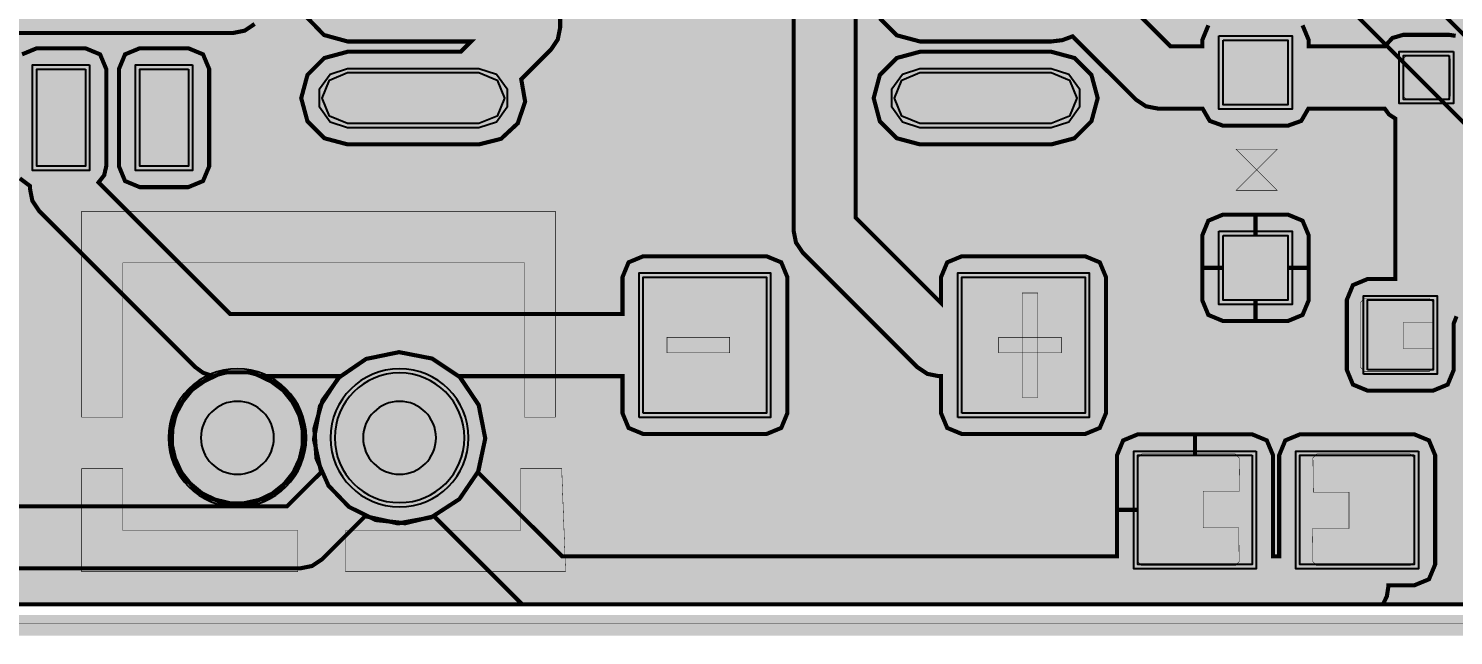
# Model space of a CAD drawing. Header units: millimetres. Extents: x 5.6 to 57, y 79.1 to 103.4.
# Drawn here: x 19.28 to 36.86, y 80.87 to 88.36 of the extents above; entities that cross this region are included whole.
import ezdxf

# ---------------------------------------------------------------- set-up
doc = ezdxf.new("R2010")
doc.units = ezdxf.units.MM
doc.header["$MEASUREMENT"] = 0
for name, color, linetype, true_color in [('Board-Outline-Layer', 7, 'Continuous', 0xff00ff), ('Bottom-Layer', 7, 'Continuous', 0x0000ff), ('Bottom-Paste-Mask-Layer', 7, 'Continuous', 0x800000), ('Bottom-Solder-Mask-Layer', 7, 'Continuous', 0xaa00ff), ('Document-Layer', 7, 'Continuous', 0x6464ff), ('Hole-Layer', 7, 'Continuous', 0x222222), ('Multi-Layer', 7, 'Continuous', 0xc0c0c0), ('Top-Layer', 7, 'Continuous', 0xff0000), ('Top-Paste-Mask-Layer', 7, 'Continuous', 0x808080), ('Top-Silkscreen-Layer', 7, 'Continuous', 0xffcc00), ('Top-Solder-Mask-Layer', 7, 'Continuous', 0x800080)]:
    doc.layers.add(name, color=color, linetype=linetype, true_color=true_color)

msp = doc.modelspace()

# ---------------------------------------------------------------- hatches: boundary and pattern name
at = {"layer": 'Bottom-Layer'}
for points in [[(8.975, 94.039), (9.209, 94.421), (9.254, 94.866), (9.102, 95.287), (8.782, 95.6), (8.358, 95.743), (45.617, 95.743), (45.205, 95.607), (44.889, 95.311), (44.727, 94.908), (44.75, 94.475), (44.952, 94.092), (45.297, 93.829), (45.72, 93.736), (46.143, 93.829), (46.488, 94.092), (46.691, 94.475), (46.713, 94.908), (46.551, 95.311), (46.235, 95.607), (45.823, 95.743), (46.743, 95.743), (46.743, 81.257), (7.257, 81.257), (7.257, 82.169), (7.401, 81.764), (7.701, 81.456), (8.103, 81.301), (8.532, 81.328), (8.911, 81.532), (9.17, 81.876), (9.262, 82.296), (9.17, 82.716), (8.911, 83.06), (8.532, 83.264), (8.103, 83.291), (7.701, 83.137), (7.401, 82.829), (7.257, 82.423), (7.257, 94.615), (7.41, 94.195), (7.731, 93.883), (8.155, 93.741), (8.599, 93.796)], [(37.146, 87.04), (37.233, 86.721), (37.484, 86.506), (37.812, 86.469), (38.104, 86.624), (38.259, 86.916), (38.222, 87.244), (38.007, 87.495), (37.688, 87.582), (31.644, 93.627), (31.644, 94.412), (31.808, 94.699), (31.782, 95.028), (31.576, 95.286), (31.26, 95.384), (30.944, 95.286), (30.738, 95.028), (30.712, 94.699), (30.877, 94.412), (30.877, 93.468), (30.906, 93.321), (30.989, 93.197)], [(15.16, 83.554), (15.202, 83.913), (15.073, 84.251), (14.802, 84.49), (14.451, 84.577), (14.251, 84.577), (13.923, 84.502), (13.66, 84.292), (13.514, 83.989), (13.514, 83.652), (13.66, 83.348), (13.923, 83.139), (14.251, 83.064), (14.451, 83.064), (14.505, 83.066), (14.558, 83.071), (15.816, 81.813), (15.94, 81.73), (16.087, 81.701), (22.632, 81.701), (22.779, 81.73), (22.904, 81.813), (23.435, 82.345), (23.841, 82.256), (24.25, 82.33), (24.598, 82.556), (24.832, 82.899), (24.917, 83.306), (24.837, 83.714), (24.607, 84.059), (24.261, 84.29), (23.854, 84.369), (23.447, 84.285), (23.104, 84.05), (22.878, 83.702), (22.804, 83.293), (22.893, 82.887), (22.474, 82.468), (16.246, 82.468)], [(22.688, 83.312), (22.606, 83.671), (22.376, 83.959), (22.044, 84.119), (21.676, 84.119), (21.344, 83.959), (21.114, 83.671), (21.032, 83.312), (21.114, 82.953), (21.344, 82.665), (21.676, 82.505), (22.044, 82.505), (22.376, 82.665), (22.606, 82.953)], [(21.06, 83.312, 1), (22.66, 83.312, 1)], [(23.06, 83.312, 1), (24.66, 83.312, 1)]]:
    msp.add_hatch(color=256, dxfattribs=at).paths.add_polyline_path(points)
at = {"layer": 'Bottom-Paste-Mask-Layer'}
for points in [[(21.06, 83.312, 1), (22.66, 83.312, 1)], [(23.06, 83.312, 1), (24.66, 83.312, 1)]]:
    msp.add_hatch(color=256, dxfattribs=at).paths.add_polyline_path(points)
at = {"layer": 'Bottom-Solder-Mask-Layer'}
for points in [[(21.009, 83.312, 1), (22.711, 83.312, 1)], [(23.009, 83.312, 1), (24.711, 83.312, 1)]]:
    msp.add_hatch(color=256, dxfattribs=at).paths.add_polyline_path(points)
at = {"layer": 'Document-Layer'}
for points in [[(34.686, 86.873), (34.178, 86.873), (34.432, 86.619)], [(34.686, 86.873), (34.178, 86.873), (34.432, 86.619)], [(34.178, 86.365), (34.686, 86.365), (34.432, 86.619)], [(34.178, 86.365), (34.686, 86.365), (34.432, 86.619)], [(25.781, 83.566), (25.4, 83.566), (25.4, 85.471), (20.447, 85.471), (20.447, 83.566), (19.939, 83.566), (19.939, 86.106), (25.781, 86.106)], [(25.781, 83.566), (25.4, 83.566), (25.4, 85.471), (20.447, 85.471), (20.447, 83.566), (19.939, 83.566), (19.939, 86.106), (25.781, 86.106)], [(31.733, 83.811), (31.733, 85.099), (31.54, 85.099), (31.54, 83.811)], [(31.733, 83.811), (31.733, 85.099), (31.54, 85.099), (31.54, 83.811)], [(27.159, 84.359), (27.159, 84.552), (27.932, 84.552), (27.932, 84.359)], [(27.159, 84.359), (27.159, 84.552), (27.932, 84.552), (27.932, 84.359)], [(32.023, 84.359), (32.023, 84.552), (31.25, 84.552), (31.25, 84.359)], [(32.023, 84.359), (32.023, 84.552), (31.25, 84.552), (31.25, 84.359)], [(22.606, 82.169), (22.606, 81.661), (19.939, 81.661), (19.939, 82.931), (20.447, 82.931), (20.447, 82.169)], [(22.606, 82.169), (22.606, 81.661), (19.939, 81.661), (19.939, 82.931), (20.447, 82.931), (20.447, 82.169)], [(25.86, 82.931), (25.352, 82.931), (25.352, 82.169), (23.193, 82.169), (23.193, 81.661), (25.908, 81.661)], [(25.86, 82.931), (25.352, 82.931), (25.352, 82.169), (23.193, 82.169), (23.193, 81.661), (25.908, 81.661)]]:
    msp.add_hatch(color=256, dxfattribs=at).paths.add_polyline_path(points)
at = {"layer": 'Hole-Layer'}
for points in [[(21.41, 83.312, 1), (22.31, 83.312, 1)], [(23.41, 83.312, 1), (24.31, 83.312, 1)]]:
    msp.add_hatch(color=256, dxfattribs=at).paths.add_polyline_path(points)
at = {"layer": 'Multi-Layer'}
for points in [[(21.06, 83.312, 1), (22.66, 83.312, 1)], [(21.06, 83.312, 1), (22.66, 83.312, 1)], [(21.06, 83.312, 1), (22.66, 83.312, 1)], [(23.06, 83.312, 1), (24.66, 83.312, 1)], [(23.06, 83.312, 1), (24.66, 83.312, 1)], [(23.06, 83.312, 1), (24.66, 83.312, 1)]]:
    msp.add_hatch(color=256, dxfattribs=at).paths.add_polyline_path(points)
at = {"layer": 'Top-Layer'}
for points in [[(8.975, 94.039), (9.209, 94.421), (9.254, 94.866), (9.102, 95.287), (8.782, 95.6), (8.358, 95.743), (15.168, 95.743), (13.394, 93.97), (13.311, 93.846), (13.282, 93.699), (13.282, 91.86), (13.311, 91.713), (13.394, 91.589), (13.621, 91.362), (13.746, 91.279), (13.892, 91.25), (13.944, 91.25), (14.038, 91.148), (14.172, 91.111), (15.209, 91.111), (15.391, 91.186), (15.466, 91.367), (15.466, 91.899), (15.391, 92.081), (15.209, 92.156), (14.172, 92.156), (14.108, 92.148), (14.049, 92.125), (14.049, 93.042), (14.108, 93.019), (14.172, 93.011), (15.209, 93.011), (15.391, 93.086), (15.466, 93.267), (15.466, 93.799), (15.391, 93.981), (15.209, 94.056), (14.565, 94.056), (15.106, 94.597), (15.271, 94.326), (15.557, 94.188), (15.873, 94.227), (15.966, 94.102), (16.115, 94.054), (16.922, 94.054), (17.103, 94.129), (17.178, 94.31), (17.178, 94.396), (17.259, 94.368), (17.343, 94.359), (17.366, 94.359), (17.366, 94.31), (17.441, 94.129), (17.622, 94.054), (18.429, 94.054), (18.61, 94.129), (18.685, 94.31), (18.685, 95.174), (18.61, 95.356), (18.429, 95.431), (17.726, 95.431), (17.696, 95.574), (17.614, 95.696), (17.567, 95.743), (25.587, 95.743), (25.187, 95.343), (25.103, 95.219), (25.074, 95.072), (25.074, 92.641), (23.376, 94.339), (23.252, 94.422), (23.105, 94.452), (22.841, 94.452), (22.828, 94.47), (22.814, 94.488), (22.862, 94.567), (22.879, 94.658), (22.879, 95.158), (22.803, 95.34), (22.622, 95.415), (22.082, 95.415), (21.956, 95.382), (21.863, 95.292), (21.803, 95.292), (21.656, 95.262), (21.531, 95.179), (21.447, 95.054), (21.418, 94.907), (21.418, 93.877), (21.341, 93.92), (21.255, 93.935), (20.655, 93.935), (20.474, 93.86), (20.399, 93.678), (20.399, 92.491), (20.242, 92.491), (20.242, 93.678), (20.166, 93.86), (19.985, 93.935), (19.385, 93.935), (19.204, 93.86), (19.128, 93.678), (19.128, 92.478), (19.176, 92.33), (19.302, 92.236), (19.302, 92.199), (19.331, 92.053), (19.414, 91.928), (19.506, 91.836), (19.63, 91.753), (19.777, 91.724), (22.821, 91.724), (22.66, 91.432), (22.689, 91.099), (22.899, 90.839), (23.219, 90.742), (24.839, 90.742), (24.959, 90.754), (25.074, 90.792), (25.074, 90.564), (24.959, 90.602), (24.839, 90.615), (23.219, 90.615), (22.943, 90.544), (22.736, 90.349), (22.648, 90.078), (21.643, 89.073), (20.957, 89.073), (20.957, 91.37), (20.881, 91.552), (20.7, 91.627), (17.923, 91.627), (18.056, 91.928), (17.997, 92.251), (18.054, 92.229), (18.115, 92.222), (18.715, 92.222), (18.896, 92.297), (18.972, 92.478), (18.972, 93.678), (18.896, 93.86), (18.715, 93.935), (18.115, 93.935), (17.934, 93.86), (17.858, 93.678), (17.858, 92.478), (17.86, 92.448), (17.866, 92.417), (17.788, 92.474), (17.702, 92.516), (17.702, 93.678), (17.626, 93.86), (17.445, 93.935), (16.845, 93.935), (16.664, 93.86), (16.588, 93.678), (16.588, 92.478), (16.636, 92.33), (16.762, 92.236), (16.762, 92.199), (16.812, 92.009), (16.95, 91.869), (17.038, 91.672), (17.193, 91.522), (17.156, 91.45), (17.143, 91.37), (17.143, 89.457), (16.902, 89.577), (16.632, 89.571), (16.397, 89.44), (16.249, 89.214), (16.224, 88.946), (16.327, 88.696), (16.534, 88.524), (16.798, 88.468), (16.848, 88.418), (16.972, 88.335), (17.119, 88.306), (21.802, 88.306), (21.949, 88.335), (22.073, 88.418), (22.739, 89.084), (22.648, 88.795), (22.717, 88.5), (22.927, 88.282), (23.219, 88.202), (24.742, 88.202), (24.615, 88.075), (23.219, 88.075), (22.933, 87.998), (22.724, 87.789), (22.647, 87.503), (22.724, 87.217), (22.933, 87.008), (23.219, 86.932), (24.839, 86.932), (25.112, 87.001), (25.318, 87.192), (25.409, 87.459), (25.361, 87.736), (25.729, 88.104), (25.812, 88.228), (25.841, 88.375), (25.841, 91.487), (28.72, 88.607), (28.72, 85.868), (28.75, 85.721), (28.833, 85.597), (30.246, 84.184), (30.37, 84.101), (30.517, 84.072), (30.539, 84.072), (30.539, 83.615), (30.615, 83.434), (30.796, 83.359), (32.316, 83.359), (32.497, 83.434), (32.573, 83.615), (32.573, 85.295), (32.497, 85.477), (32.316, 85.552), (30.796, 85.552), (30.615, 85.477), (30.539, 85.295), (30.539, 84.975), (29.487, 86.027), (29.487, 88.766), (29.458, 88.913), (29.375, 89.037), (28.248, 90.165), (28.346, 90.221), (28.43, 90.295), (29.766, 90.295), (29.708, 90.014), (29.794, 89.741), (30.002, 89.543), (30.279, 89.472), (31.899, 89.472), (32.131, 89.521), (32.323, 89.66), (32.353, 89.66), (33.003, 89.01), (33.127, 88.927), (33.274, 88.898), (33.765, 88.898), (33.854, 88.748), (34.017, 88.69), (34.817, 88.69), (34.998, 88.765), (35.074, 88.946), (35.074, 88.963), (35.99, 88.963), (36.078, 88.813), (36.241, 88.755), (36.807, 88.755), (36.886, 88.767), (36.957, 88.803), (37.028, 88.767), (37.107, 88.755), (37.673, 88.755), (37.805, 88.791), (37.899, 88.891), (37.932, 88.887), (37.964, 88.886), (38.121, 88.886), (38.121, 88.271), (38.127, 88.205), (38.144, 88.141), (37.903, 88.141), (37.808, 88.245), (37.673, 88.284), (37.107, 88.284), (37.028, 88.271), (36.957, 88.235), (36.886, 88.271), (36.807, 88.284), (36.241, 88.284), (36.106, 88.245), (36.011, 88.141), (35.074, 88.141), (35.074, 88.219), (34.998, 88.401), (34.817, 88.476), (34.017, 88.476), (33.836, 88.401), (33.761, 88.219), (33.761, 88.141), (33.371, 88.141), (32.721, 88.79), (32.72, 88.792), (32.719, 88.793), (32.467, 89.044), (32.412, 89.09), (32.35, 89.124), (32.15, 89.287), (31.899, 89.345), (30.279, 89.345), (29.993, 89.268), (29.784, 89.059), (29.708, 88.773), (29.784, 88.487), (29.993, 88.278), (30.279, 88.202), (31.899, 88.202), (32.034, 88.218), (32.161, 88.265), (32.179, 88.248), (32.18, 88.247), (32.181, 88.245), (32.941, 87.486), (33.065, 87.403), (33.212, 87.374), (33.765, 87.374), (33.853, 87.222), (34.017, 87.163), (34.817, 87.163), (34.982, 87.222), (35.07, 87.374), (36.011, 87.374), (36.065, 87.301), (36.141, 87.251), (36.141, 85.271), (35.8, 85.271), (35.619, 85.196), (35.544, 85.014), (35.544, 84.15), (35.619, 83.969), (35.8, 83.894), (36.607, 83.894), (36.788, 83.969), (36.863, 84.15), (36.863, 84.724), (36.897, 84.811), (36.908, 84.903), (36.908, 87.251), (36.933, 87.264), (36.957, 87.279), (37.028, 87.243), (37.107, 87.231), (37.186, 87.231), (37.153, 86.929), (37.282, 86.654), (37.534, 86.487), (37.837, 86.475), (38.102, 86.622), (38.252, 86.886), (38.529, 86.886), (38.529, 86.619), (38.534, 86.568), (38.55, 86.519), (38.546, 86.511), (38.543, 86.503), (38.507, 86.503), (38.36, 86.473), (38.236, 86.39), (37.439, 85.594), (37.356, 85.469), (37.327, 85.323), (37.327, 85.271), (37.307, 85.271), (37.126, 85.196), (37.051, 85.014), (37.051, 84.15), (37.126, 83.969), (37.307, 83.894), (38.114, 83.894), (38.295, 83.969), (38.37, 84.15), (38.37, 85.014), (38.32, 85.166), (38.19, 85.259), (38.529, 85.599), (38.53, 85.319), (38.53, 85.019), (38.605, 84.838), (38.786, 84.763), (39.538, 84.763), (39.283, 84.544), (39.177, 84.226), (39.25, 83.899), (39.481, 83.656), (39.804, 83.566), (40.604, 83.566), (40.754, 83.584), (40.896, 83.638), (40.298, 83.04), (40.274, 83.014), (40.252, 82.985), (39.483, 82.985), (39.302, 82.91), (39.227, 82.728), (39.227, 81.864), (39.302, 81.683), (39.483, 81.608), (40.29, 81.608), (40.471, 81.683), (40.546, 81.864), (40.546, 81.913), (40.569, 81.913), (40.654, 81.922), (40.734, 81.95), (40.734, 81.864), (40.809, 81.683), (40.99, 81.608), (41.797, 81.608), (41.978, 81.683), (42.053, 81.864), (42.053, 82.728), (41.978, 82.91), (41.797, 82.985), (41.327, 82.985), (41.515, 83.172), (41.833, 83.151), (42.111, 83.307), (42.26, 83.589), (42.231, 83.907), (42.033, 84.157), (41.731, 84.26), (41.422, 84.182), (41.206, 83.948), (41.161, 83.903), (41.232, 84.213), (41.141, 84.519), (40.913, 84.741), (40.604, 84.822), (40.25, 84.822), (40.318, 84.91), (40.343, 85.019), (40.343, 85.11), (40.609, 84.997), (40.897, 85.014), (41.148, 85.158), (41.308, 85.399), (41.344, 85.686), (41.249, 85.959), (41.042, 86.161), (40.766, 86.249), (41.169, 86.651), (41.252, 86.776), (41.281, 86.923), (41.281, 90.005), (41.252, 90.151), (41.169, 90.276), (40.654, 90.791), (40.953, 90.834), (41.199, 91.012), (41.333, 91.283), (41.325, 91.586), (41.178, 91.85), (40.924, 92.016), (40.622, 92.044), (40.342, 91.928), (40.342, 92.019), (40.318, 92.128), (40.25, 92.216), (40.604, 92.216), (40.918, 92.3), (41.148, 92.53), (41.232, 92.844), (41.148, 93.158), (40.918, 93.388), (40.604, 93.472), (39.804, 93.472), (39.481, 93.383), (39.25, 93.14), (39.177, 92.812), (39.283, 92.494), (39.538, 92.276), (38.786, 92.276), (38.605, 92.201), (38.529, 92.019), (38.529, 91.419), (38.534, 91.368), (38.55, 91.319), (38.546, 91.311), (38.543, 91.303), (35.448, 91.303), (35.301, 91.274), (35.177, 91.191), (35.048, 91.062), (32.412, 91.062), (32.47, 91.342), (32.384, 91.616), (32.176, 91.813), (31.899, 91.885), (30.279, 91.885), (30.002, 91.813), (29.794, 91.616), (29.708, 91.342), (29.766, 91.062), (28.43, 91.062), (28.2, 91.21), (27.927, 91.232), (27.676, 91.122), (27.507, 90.906), (25.841, 92.571), (25.841, 93.035), (26.871, 93.035), (27.053, 93.11), (27.128, 93.292), (27.128, 94.669), (27.053, 94.85), (26.871, 94.925), (25.853, 94.925), (26.093, 95.165), (30.815, 95.165), (30.705, 94.906), (30.734, 94.625), (30.896, 94.394), (31.15, 94.271), (31.432, 94.288), (31.67, 94.439), (31.981, 94.439), (32.075, 94.344), (32.2, 94.261), (32.346, 94.232), (32.369, 94.232), (32.369, 94.183), (32.444, 94.002), (32.625, 93.927), (33.432, 93.927), (33.613, 94.002), (33.688, 94.183), (33.688, 95.047), (33.681, 95.108), (33.66, 95.165), (33.904, 95.165), (33.883, 95.108), (33.876, 95.047), (33.876, 94.183), (33.951, 94.002), (34.132, 93.927), (34.939, 93.927), (35.12, 94.002), (35.195, 94.183), (35.195, 95.047), (35.188, 95.108), (35.167, 95.165), (38.493, 95.165), (39.187, 94.471), (39.312, 94.388), (39.458, 94.359), (39.481, 94.359), (39.481, 94.31), (39.556, 94.129), (39.737, 94.054), (40.544, 94.054), (40.725, 94.129), (40.8, 94.31), (40.8, 95.174), (40.725, 95.356), (40.544, 95.431), (39.737, 95.431), (39.585, 95.381), (39.493, 95.251), (39, 95.743), (45.617, 95.743), (45.205, 95.607), (44.889, 95.311), (44.727, 94.908), (44.75, 94.475), (44.952, 94.092), (45.297, 93.829), (45.72, 93.736), (46.143, 93.829), (46.488, 94.092), (46.691, 94.475), (46.713, 94.908), (46.551, 95.311), (46.235, 95.607), (45.823, 95.743), (46.743, 95.743), (46.743, 81.257), (35.99, 81.257), (36.038, 81.358), (36.055, 81.469), (36.055, 81.492), (36.376, 81.492), (36.557, 81.567), (36.633, 81.748), (36.633, 83.098), (36.557, 83.28), (36.376, 83.355), (34.966, 83.355), (34.785, 83.28), (34.71, 83.098), (34.71, 81.851), (34.633, 81.851), (34.633, 83.098), (34.557, 83.28), (34.376, 83.355), (32.966, 83.355), (32.785, 83.28), (32.71, 83.098), (32.71, 81.851), (25.864, 81.851), (24.827, 82.887), (24.917, 83.303), (24.835, 83.72), (24.595, 84.072), (26.61, 84.072), (26.61, 83.615), (26.685, 83.434), (26.866, 83.359), (28.386, 83.359), (28.568, 83.434), (28.643, 83.615), (28.643, 85.295), (28.568, 85.477), (28.386, 85.552), (26.866, 85.552), (26.685, 85.477), (26.61, 85.295), (26.61, 84.839), (21.772, 84.839), (20.147, 86.463), (20.217, 86.552), (20.242, 86.662), (20.242, 87.862), (20.166, 88.043), (19.985, 88.118), (19.385, 88.118), (19.204, 88.043), (19.128, 87.862), (19.128, 86.662), (19.176, 86.513), (19.302, 86.419), (19.302, 86.383), (19.331, 86.236), (19.414, 86.112), (21.341, 84.184), (21.435, 84.115), (21.545, 84.078), (21.239, 83.86), (21.061, 83.53), (21.047, 83.155), (21.2, 82.813), (21.488, 82.573), (21.852, 82.484), (22.218, 82.566), (22.511, 82.8), (22.67, 83.14), (22.663, 83.515), (22.491, 83.848), (22.19, 84.072), (23.126, 84.072), (22.91, 83.775), (22.809, 83.423), (22.835, 83.058), (22.983, 82.723), (23.237, 82.459), (23.565, 82.298), (23.929, 82.258), (24.285, 82.345), (25.373, 81.257), (7.257, 81.257), (7.257, 82.169), (7.401, 81.764), (7.701, 81.456), (8.103, 81.301), (8.532, 81.328), (8.911, 81.532), (9.17, 81.876), (9.262, 82.296), (9.17, 82.716), (8.911, 83.06), (8.532, 83.264), (8.103, 83.291), (7.701, 83.137), (7.401, 82.829), (7.257, 82.423), (7.257, 94.615), (7.41, 94.195), (7.731, 93.883), (8.155, 93.741), (8.599, 93.796)], [(21.512, 87.862), (21.436, 88.043), (21.255, 88.118), (20.655, 88.118), (20.474, 88.043), (20.399, 87.862), (20.399, 86.662), (20.474, 86.48), (20.655, 86.405), (21.255, 86.405), (21.436, 86.48), (21.512, 86.662)], [(30.279, 86.932), (31.899, 86.932), (32.185, 87.008), (32.394, 87.217), (32.471, 87.503), (32.394, 87.789), (32.185, 87.998), (31.899, 88.075), (30.279, 88.075), (29.993, 87.998), (29.784, 87.789), (29.708, 87.503), (29.784, 87.217), (29.993, 87.008)], [(34.017, 88.219), (34.817, 88.219), (34.817, 87.419), (34.017, 87.419)], [(36.807, 88.027), (36.807, 87.487), (36.241, 87.487), (36.241, 88.027)], [(19.985, 87.862), (19.985, 86.662), (19.385, 86.662), (19.385, 87.862)], [(21.255, 87.862), (21.255, 86.662), (20.655, 86.662), (20.655, 87.862)], [(24.839, 87.818), (25.062, 87.726), (25.154, 87.503), (25.062, 87.28), (24.839, 87.188), (23.219, 87.188), (22.996, 87.28), (22.904, 87.503), (22.996, 87.726), (23.219, 87.818)], [(31.899, 87.818), (32.122, 87.726), (32.214, 87.503), (32.122, 87.28), (31.899, 87.188), (30.279, 87.188), (30.056, 87.28), (29.964, 87.503), (30.056, 87.726), (30.279, 87.818)], [(34.017, 86.066), (33.836, 85.991), (33.761, 85.809), (33.761, 85.009), (33.836, 84.828), (34.017, 84.753), (34.817, 84.753), (34.998, 84.828), (35.074, 85.009), (35.074, 85.809), (34.998, 85.991), (34.817, 86.066)], [(34.017, 85.809), (34.817, 85.809), (34.817, 85.009), (34.017, 85.009)], [(26.866, 83.615), (26.866, 85.295), (28.386, 85.295), (28.386, 83.615)], [(30.796, 83.615), (30.796, 85.295), (32.316, 85.295), (32.316, 83.615)], [(35.8, 84.15), (35.8, 85.014), (36.607, 85.014), (36.607, 84.15)], [(21.06, 83.312, 1), (22.66, 83.312, 1)], [(23.06, 83.312, 1), (24.66, 83.312, 1)], [(34.376, 83.098), (34.376, 81.748), (32.966, 81.748), (32.966, 83.098)], [(36.376, 83.098), (36.376, 81.748), (34.966, 81.748), (34.966, 83.098)]]:
    msp.add_hatch(color=256, dxfattribs=at).paths.add_polyline_path(points)
at = {"layer": 'Top-Paste-Mask-Layer'}
for points in [[(34.017, 88.219), (34.817, 88.219), (34.817, 87.419), (34.017, 87.419)], [(36.822, 87.987), (36.822, 87.527), (36.782, 87.487), (36.281, 87.487), (36.241, 87.527), (36.241, 87.987), (36.281, 88.027), (36.782, 88.027)], [(36.822, 87.987), (36.822, 87.527), (36.782, 87.487), (36.281, 87.487), (36.241, 87.527), (36.241, 87.987), (36.281, 88.027), (36.782, 88.027)], [(19.985, 87.862), (19.985, 86.662), (19.385, 86.662), (19.385, 87.862)], [(21.255, 87.862), (21.255, 86.662), (20.655, 86.662), (20.655, 87.862)], [(24.839, 87.818), (25.062, 87.726), (25.154, 87.503), (25.062, 87.28), (24.839, 87.188), (23.219, 87.188), (22.996, 87.28), (22.904, 87.503), (22.996, 87.726), (23.219, 87.818)], [(31.899, 87.818), (32.122, 87.726), (32.214, 87.503), (32.122, 87.28), (31.899, 87.188), (30.279, 87.188), (30.056, 87.28), (29.964, 87.503), (30.056, 87.726), (30.279, 87.818)], [(34.017, 85.809), (34.817, 85.809), (34.817, 85.009), (34.017, 85.009)], [(26.866, 83.615), (26.866, 85.295), (28.386, 85.295), (28.386, 83.615)], [(30.796, 83.615), (30.796, 85.295), (32.316, 85.295), (32.316, 83.615)], [(35.762, 84.132), (36.562, 84.132), (36.612, 84.182), (36.612, 84.41), (36.242, 84.41), (36.242, 84.74), (36.612, 84.74), (36.612, 84.982), (36.562, 85.032), (35.762, 85.032), (35.712, 84.982), (35.712, 84.182)], [(35.762, 84.132), (36.562, 84.132), (36.612, 84.182), (36.612, 84.41), (36.242, 84.41), (36.242, 84.74), (36.612, 84.74), (36.612, 84.982), (36.562, 85.032), (35.762, 85.032), (35.712, 84.982), (35.712, 84.182)], [(21.06, 83.312, 1), (22.66, 83.312, 1)], [(23.06, 83.312, 1), (24.66, 83.312, 1)], [(32.966, 81.783), (32.966, 83.063), (33.016, 83.113), (34.166, 83.113), (34.216, 83.063), (34.221, 82.653), (33.771, 82.653), (33.771, 82.203), (34.211, 82.203), (34.216, 81.783), (34.166, 81.733), (33.016, 81.733)], [(32.966, 81.783), (32.966, 83.063), (33.016, 83.113), (34.166, 83.113), (34.216, 83.063), (34.221, 82.653), (33.771, 82.653), (33.771, 82.203), (34.211, 82.203), (34.216, 81.783), (34.166, 81.733), (33.016, 81.733)], [(36.376, 83.063), (36.376, 81.783), (36.326, 81.733), (35.176, 81.733), (35.126, 81.783), (35.121, 82.193), (35.571, 82.193), (35.571, 82.643), (35.131, 82.643), (35.126, 83.063), (35.176, 83.113), (36.326, 83.113)], [(36.376, 83.063), (36.376, 81.783), (36.326, 81.733), (35.176, 81.733), (35.126, 81.783), (35.121, 82.193), (35.571, 82.193), (35.571, 82.643), (35.131, 82.643), (35.126, 83.063), (35.176, 83.113), (36.326, 83.113)]]:
    msp.add_hatch(color=256, dxfattribs=at).paths.add_polyline_path(points)
at = {"layer": 'Top-Solder-Mask-Layer'}
for points in [[(33.966, 88.27), (34.868, 88.27), (34.868, 87.368), (33.966, 87.368)], [(36.858, 88.078), (36.858, 87.436), (36.191, 87.436), (36.191, 88.078)], [(20.036, 87.913), (20.036, 86.611), (19.334, 86.611), (19.334, 87.913)], [(21.306, 87.913), (21.306, 86.611), (20.604, 86.611), (20.604, 87.913)], [(24.839, 87.869), (25.054, 87.799), (25.187, 87.616), (25.187, 87.39), (25.054, 87.207), (24.839, 87.137), (23.219, 87.137), (23.004, 87.207), (22.871, 87.39), (22.871, 87.616), (23.004, 87.799), (23.219, 87.869)], [(31.899, 87.869), (32.114, 87.799), (32.247, 87.616), (32.247, 87.39), (32.114, 87.207), (31.899, 87.137), (30.279, 87.137), (30.064, 87.207), (29.931, 87.39), (29.931, 87.616), (30.064, 87.799), (30.279, 87.869)], [(33.966, 85.86), (34.868, 85.86), (34.868, 84.958), (33.966, 84.958)], [(26.815, 83.564), (26.815, 85.346), (28.437, 85.346), (28.437, 83.564)], [(30.745, 83.564), (30.745, 85.346), (32.367, 85.346), (32.367, 83.564)], [(35.75, 84.099), (35.75, 85.065), (36.658, 85.065), (36.658, 84.099)], [(21.009, 83.312, 1), (22.711, 83.312, 1)], [(23.009, 83.312, 1), (24.711, 83.312, 1)], [(34.427, 83.149), (34.427, 81.697), (32.915, 81.697), (32.915, 83.149)], [(36.427, 83.149), (36.427, 81.697), (34.915, 81.697), (34.915, 83.149)]]:
    msp.add_hatch(color=256, dxfattribs=at).paths.add_polyline_path(points)

# ---------------------------------------------------------------- linework, layer by layer
at = {"layer": 'Board-Outline-Layer', "const_width": 0.254}
msp.add_lwpolyline([(7, 96), (47, 96), (47, 81), (7, 81)], close=True, dxfattribs=at)
at = {"layer": 'Bottom-Layer'}
for points, const_width in [([(6.985, 96.012), (6.985, 81.026), (46.99, 81.026), (46.99, 96.012)], 0.00508), ([(37.146, 87.04), (37.233, 86.721), (37.484, 86.506), (37.812, 86.469), (38.104, 86.624), (38.259, 86.916), (38.222, 87.244), (38.007, 87.495), (37.688, 87.582), (31.644, 93.627), (31.644, 94.412), (31.808, 94.699), (31.782, 95.028), (31.576, 95.286), (31.26, 95.384), (30.944, 95.286), (30.738, 95.028), (30.712, 94.699), (30.877, 94.412), (30.877, 93.468), (30.906, 93.321), (30.989, 93.197)], 0.0508), ([(22.688, 83.312), (22.606, 83.671), (22.376, 83.959), (22.044, 84.119), (21.676, 84.119), (21.344, 83.959), (21.114, 83.671), (21.032, 83.312), (21.114, 82.953), (21.344, 82.665), (21.676, 82.505), (22.044, 82.505), (22.376, 82.665), (22.606, 82.953)], 0.0508)]:
    msp.add_lwpolyline(points, close=True, dxfattribs=dict(at, const_width=const_width))
for points, const_width in [([(22.932, 84.579), (22.932, 93.397)], 0.254), ([(31.26, 93.468), (37.707, 87.021)], 0.254), ([(22.932, 84.579), (39.819, 84.579)], 0.254), ([(22.932, 84.384), (22.932, 84.579)], 0.254), ([(16.087, 81.701), (22.632, 81.701), (22.779, 81.73), (22.904, 81.813), (23.435, 82.345), (23.841, 82.256), (24.25, 82.33), (24.598, 82.556), (24.832, 82.899), (24.917, 83.306), (24.837, 83.714), (24.607, 84.059), (24.261, 84.29), (23.854, 84.369), (23.447, 84.285), (23.104, 84.05), (22.878, 83.702), (22.804, 83.293), (22.893, 82.887), (22.474, 82.468), (16.246, 82.468)], 0.0508), ([(21.86, 83.312), (22.932, 84.384)], 0.254), ([(21.86, 84.11), (21.86, 84.14)], 0.0508), ([(21.063, 83.312), (21.032, 83.312)], 0.0508), ([(22.632, 82.085), (23.86, 83.312)], 0.254), ([(16.087, 82.085), (22.632, 82.085)], 0.254), ([(46.743, 81.257), (7.257, 81.257)], 0.0508)]:
    msp.add_lwpolyline(points, dxfattribs=dict(at, const_width=const_width))
for points in [[(21.06, 83.312, 1), (22.66, 83.312, 1)], [(23.06, 83.312, 1), (24.66, 83.312, 1)]]:
    msp.add_lwpolyline(points, format="xyb", close=True, dxfattribs=at)
at = {"layer": 'Bottom-Paste-Mask-Layer'}
for points in [[(21.06, 83.312, 1), (22.66, 83.312, 1)], [(23.06, 83.312, 1), (24.66, 83.312, 1)]]:
    msp.add_lwpolyline(points, format="xyb", close=True, dxfattribs=at)
at = {"layer": 'Bottom-Solder-Mask-Layer'}
for points in [[(21.009, 83.312, 1), (22.711, 83.312), (22.711, 83.312, 1), (21.009, 83.312)], [(23.009, 83.312, 1), (24.711, 83.312), (24.711, 83.312, 1), (23.009, 83.312)]]:
    msp.add_lwpolyline(points, format="xyb", dxfattribs=at)
at = {"layer": 'Document-Layer', "const_width": 0.3}
msp.add_lwpolyline([(31.759, 87.503, 1), (32.059, 87.503), (32.059, 87.503, 1), (31.759, 87.503)], format="xyb", dxfattribs=at)
msp.add_lwpolyline([(31.759, 87.503, 1), (32.059, 87.503), (32.059, 87.503, 1), (31.759, 87.503)], format="xyb", dxfattribs=at)
at = {"layer": 'Document-Layer', "const_width": 0.00508}
for points in [[(34.686, 86.873), (34.178, 86.873), (34.432, 86.619)], [(34.686, 86.873), (34.178, 86.873), (34.432, 86.619)], [(34.178, 86.365), (34.686, 86.365), (34.432, 86.619)], [(34.178, 86.365), (34.686, 86.365), (34.432, 86.619)], [(25.781, 83.566), (25.4, 83.566), (25.4, 85.471), (20.447, 85.471), (20.447, 83.566), (19.939, 83.566), (19.939, 86.106), (25.781, 86.106)], [(25.781, 83.566), (25.4, 83.566), (25.4, 85.471), (20.447, 85.471), (20.447, 83.566), (19.939, 83.566), (19.939, 86.106), (25.781, 86.106)], [(31.733, 83.811), (31.733, 85.099), (31.54, 85.099), (31.54, 83.811)], [(31.733, 83.811), (31.733, 85.099), (31.54, 85.099), (31.54, 83.811)], [(27.159, 84.359), (27.159, 84.552), (27.932, 84.552), (27.932, 84.359)], [(27.159, 84.359), (27.159, 84.552), (27.932, 84.552), (27.932, 84.359)], [(32.023, 84.359), (32.023, 84.552), (31.25, 84.552), (31.25, 84.359)], [(32.023, 84.359), (32.023, 84.552), (31.25, 84.552), (31.25, 84.359)], [(22.606, 82.169), (22.606, 81.661), (19.939, 81.661), (19.939, 82.931), (20.447, 82.931), (20.447, 82.169)], [(22.606, 82.169), (22.606, 81.661), (19.939, 81.661), (19.939, 82.931), (20.447, 82.931), (20.447, 82.169)], [(25.86, 82.931), (25.352, 82.931), (25.352, 82.169), (23.193, 82.169), (23.193, 81.661), (25.908, 81.661)], [(25.86, 82.931), (25.352, 82.931), (25.352, 82.169), (23.193, 82.169), (23.193, 81.661), (25.908, 81.661)]]:
    msp.add_lwpolyline(points, close=True, dxfattribs=at)
at = {"layer": 'Hole-Layer'}
for points in [[(21.41, 83.312, 1), (22.31, 83.312), (22.31, 83.312, 1), (21.41, 83.312)], [(23.41, 83.312, 1), (24.31, 83.312), (24.31, 83.312, 1), (23.41, 83.312)]]:
    msp.add_lwpolyline(points, format="xyb", dxfattribs=at)
at = {"layer": 'Multi-Layer'}
for points in [[(21.06, 83.312, 1), (22.66, 83.312, 1)], [(21.06, 83.312, 1), (22.66, 83.312, 1)], [(21.06, 83.312, 1), (22.66, 83.312, 1)], [(23.06, 83.312, 1), (24.66, 83.312, 1)], [(23.06, 83.312, 1), (24.66, 83.312, 1)], [(23.06, 83.312, 1), (24.66, 83.312, 1)]]:
    msp.add_lwpolyline(points, format="xyb", close=True, dxfattribs=at)
at = {"layer": 'Top-Layer'}
for points, const_width in [([(6.985, 96.012), (6.985, 81.026), (46.99, 81.026), (46.99, 96.012)], 0.00508), ([(21.512, 87.862), (21.436, 88.043), (21.255, 88.118), (20.655, 88.118), (20.474, 88.043), (20.399, 87.862), (20.399, 86.662), (20.474, 86.48), (20.655, 86.405), (21.255, 86.405), (21.436, 86.48), (21.512, 86.662)], 0.0508), ([(30.279, 86.932), (31.899, 86.932), (32.185, 87.008), (32.394, 87.217), (32.471, 87.503), (32.394, 87.789), (32.185, 87.998), (31.899, 88.075), (30.279, 88.075), (29.993, 87.998), (29.784, 87.789), (29.708, 87.503), (29.784, 87.217), (29.993, 87.008)], 0.0508), ([(34.017, 86.066), (33.836, 85.991), (33.761, 85.809), (33.761, 85.009), (33.836, 84.828), (34.017, 84.753), (34.817, 84.753), (34.998, 84.828), (35.074, 85.009), (35.074, 85.809), (34.998, 85.991), (34.817, 86.066)], 0.0508)]:
    msp.add_lwpolyline(points, close=True, dxfattribs=dict(at, const_width=const_width))
for points, const_width in [([(25.458, 88.375), (25.458, 91.715)], 0.254), ([(22.717, 88.5), (22.927, 88.282), (23.219, 88.202), (24.742, 88.202), (24.615, 88.075), (23.219, 88.075), (22.933, 87.998), (22.724, 87.789), (22.647, 87.503), (22.724, 87.217), (22.933, 87.008), (23.219, 86.932), (24.839, 86.932), (25.112, 87.001), (25.318, 87.192), (25.409, 87.459), (25.361, 87.736), (25.729, 88.104), (25.812, 88.228), (25.841, 88.375), (25.841, 91.487)], 0.0508), ([(28.72, 88.607), (28.72, 85.868), (28.75, 85.721), (28.833, 85.597), (30.246, 84.184), (30.37, 84.101), (30.517, 84.072), (30.539, 84.072), (30.539, 83.615), (30.615, 83.434), (30.796, 83.359), (32.316, 83.359), (32.497, 83.434), (32.573, 83.615), (32.573, 85.295), (32.497, 85.477), (32.316, 85.552), (30.796, 85.552), (30.615, 85.477), (30.539, 85.295), (30.539, 84.975), (29.487, 86.027), (29.487, 88.766)], 0.0508), ([(29.104, 88.766), (29.104, 85.868)], 0.254), ([(33.836, 88.401), (33.761, 88.219), (33.761, 88.141), (33.371, 88.141), (32.721, 88.79)], 0.0508), ([(33.212, 87.757), (32.45, 88.519)], 0.254), ([(17.119, 88.306), (21.802, 88.306), (21.949, 88.335), (22.073, 88.418)], 0.0508), ([(24.586, 87.503), (25.458, 88.375)], 0.254), ([(29.784, 88.487), (29.993, 88.278), (30.279, 88.202), (31.899, 88.202), (32.034, 88.218), (32.161, 88.265), (32.179, 88.248), (32.18, 88.247), (32.181, 88.245), (32.941, 87.486), (33.065, 87.403), (33.212, 87.374), (33.765, 87.374), (33.853, 87.222), (34.017, 87.163), (34.817, 87.163), (34.982, 87.222), (35.07, 87.374), (36.011, 87.374), (36.065, 87.301), (36.141, 87.251), (36.141, 85.271), (35.8, 85.271), (35.619, 85.196), (35.544, 85.014), (35.544, 84.15), (35.619, 83.969), (35.8, 83.894), (36.607, 83.894), (36.788, 83.969), (36.863, 84.15), (36.863, 84.724), (36.897, 84.811)], 0.0508), ([(36.886, 88.271), (36.807, 88.284), (36.241, 88.284), (36.106, 88.245), (36.011, 88.141), (35.074, 88.141), (35.074, 88.219), (34.998, 88.401)], 0.0508), ([(46.743, 81.257), (35.99, 81.257), (36.038, 81.358), (36.055, 81.469), (36.055, 81.492), (36.376, 81.492), (36.557, 81.567), (36.633, 81.748), (36.633, 83.098), (36.557, 83.28), (36.376, 83.355), (34.966, 83.355), (34.785, 83.28), (34.71, 83.098), (34.71, 81.851), (34.633, 81.851), (34.633, 83.098), (34.557, 83.28), (34.376, 83.355), (32.966, 83.355), (32.785, 83.28), (32.71, 83.098), (32.71, 81.851), (25.864, 81.851), (24.827, 82.887), (24.917, 83.303), (24.835, 83.72), (24.595, 84.072), (26.61, 84.072), (26.61, 83.615), (26.685, 83.434), (26.866, 83.359), (28.386, 83.359), (28.568, 83.434), (28.643, 83.615), (28.643, 85.295), (28.568, 85.477), (28.386, 85.552), (26.866, 85.552), (26.685, 85.477), (26.61, 85.295), (26.61, 84.839), (21.772, 84.839), (20.147, 86.463), (20.217, 86.552), (20.242, 86.662), (20.242, 87.862), (20.166, 88.043), (19.985, 88.118), (19.385, 88.118), (19.204, 88.043)], 0.0508), ([(36.524, 87.757), (33.212, 87.757)], 0.254), ([(36.524, 84.903), (36.524, 87.757)], 0.254), ([(24.029, 87.503), (24.586, 87.503)], 0.254), ([(19.685, 87.262), (19.685, 86.383)], 0.254), ([(19.176, 86.513), (19.302, 86.419), (19.302, 86.383), (19.331, 86.236), (19.414, 86.112), (21.341, 84.184), (21.435, 84.115), (21.545, 84.078), (21.239, 83.86), (21.061, 83.53), (21.047, 83.155), (21.2, 82.813), (21.488, 82.573), (21.852, 82.484), (22.218, 82.566), (22.511, 82.8), (22.67, 83.14), (22.663, 83.515), (22.491, 83.848), (22.19, 84.072), (23.126, 84.072), (22.91, 83.775), (22.809, 83.423), (22.835, 83.058), (22.983, 82.723), (23.237, 82.459), (23.565, 82.298), (23.929, 82.258), (24.285, 82.345), (25.373, 81.257), (7.257, 81.257)], 0.0508), ([(19.685, 86.383), (21.613, 84.455)], 0.254), ([(21.86, 83.312), (19.104, 86.068)], 0.254), ([(29.104, 85.868), (30.517, 84.455)], 0.254), ([(34.417, 85.807), (34.417, 86.066)], 0.0508), ([(34.02, 85.409), (33.761, 85.409)], 0.0508), ([(34.417, 85.409), (34.417, 84.73)], 0.254), ([(34.815, 85.409), (35.074, 85.409)], 0.0508), ([(34.417, 85.012), (34.417, 84.753)], 0.0508), ([(36.204, 84.582), (36.524, 84.903)], 0.254), ([(34.417, 84.73), (34.417, 83.869)], 0.254), ([(21.613, 84.455), (27.626, 84.455)], 0.254), ([(31.556, 84.455), (30.517, 84.455)], 0.254), ([(34.417, 83.869), (33.925, 83.377)], 0.254), ([(39.879, 83.869), (34.417, 83.869)], 0.254), ([(33.925, 83.377), (33.671, 83.377)], 0.254), ([(33.671, 82.423), (33.671, 83.377)], 0.254), ([(21.063, 83.312), (21.032, 83.312)], 0.0508), ([(23.86, 83.312), (25.705, 81.467)], 0.254), ([(33.671, 83.096), (33.671, 83.355)], 0.0508), ([(21.86, 82.515), (21.86, 82.484)], 0.0508), ([(32.969, 82.423), (32.71, 82.423)], 0.0508), ([(35.671, 82.423), (35.671, 81.469)], 0.254), ([(25.705, 81.467), (35.669, 81.467)], 0.254)]:
    msp.add_lwpolyline(points, dxfattribs=dict(at, const_width=const_width))
for points in [[(34.017, 88.219), (34.817, 88.219), (34.817, 87.419), (34.017, 87.419)], [(36.807, 88.027), (36.807, 87.487), (36.241, 87.487), (36.241, 88.027)], [(19.985, 87.862), (19.985, 86.662), (19.385, 86.662), (19.385, 87.862)], [(21.255, 87.862), (21.255, 86.662), (20.655, 86.662), (20.655, 87.862)], [(24.839, 87.818), (25.062, 87.726), (25.154, 87.503), (25.062, 87.28), (24.839, 87.188), (23.219, 87.188), (22.996, 87.28), (22.904, 87.503), (22.996, 87.726), (23.219, 87.818)], [(31.899, 87.818), (32.122, 87.726), (32.214, 87.503), (32.122, 87.28), (31.899, 87.188), (30.279, 87.188), (30.056, 87.28), (29.964, 87.503), (30.056, 87.726), (30.279, 87.818)], [(34.017, 85.809), (34.817, 85.809), (34.817, 85.009), (34.017, 85.009)], [(26.866, 83.615), (26.866, 85.295), (28.386, 85.295), (28.386, 83.615)], [(30.796, 83.615), (30.796, 85.295), (32.316, 85.295), (32.316, 83.615)], [(35.8, 84.15), (35.8, 85.014), (36.607, 85.014), (36.607, 84.15)], [(34.376, 83.098), (34.376, 81.748), (32.966, 81.748), (32.966, 83.098)], [(36.376, 83.098), (36.376, 81.748), (34.966, 81.748), (34.966, 83.098)]]:
    msp.add_lwpolyline(points, close=True, dxfattribs=at)
for points in [[(21.06, 83.312, 1), (22.66, 83.312, 1)], [(23.06, 83.312, 1), (24.66, 83.312, 1)]]:
    msp.add_lwpolyline(points, format="xyb", close=True, dxfattribs=at)
at = {"layer": 'Top-Paste-Mask-Layer'}
for points in [[(34.017, 88.219), (34.817, 88.219), (34.817, 87.419), (34.017, 87.419)], [(19.985, 87.862), (19.985, 86.662), (19.385, 86.662), (19.385, 87.862)], [(21.255, 87.862), (21.255, 86.662), (20.655, 86.662), (20.655, 87.862)], [(24.839, 87.818), (25.062, 87.726), (25.154, 87.503), (25.062, 87.28), (24.839, 87.188), (23.219, 87.188), (22.996, 87.28), (22.904, 87.503), (22.996, 87.726), (23.219, 87.818)], [(31.899, 87.818), (32.122, 87.726), (32.214, 87.503), (32.122, 87.28), (31.899, 87.188), (30.279, 87.188), (30.056, 87.28), (29.964, 87.503), (30.056, 87.726), (30.279, 87.818)], [(34.017, 85.809), (34.817, 85.809), (34.817, 85.009), (34.017, 85.009)], [(26.866, 83.615), (26.866, 85.295), (28.386, 85.295), (28.386, 83.615)], [(30.796, 83.615), (30.796, 85.295), (32.316, 85.295), (32.316, 83.615)]]:
    msp.add_lwpolyline(points, close=True, dxfattribs=at)
at = {"layer": 'Top-Paste-Mask-Layer', "const_width": 0.00508}
for points in [[(36.822, 87.987), (36.822, 87.527), (36.782, 87.487), (36.281, 87.487), (36.241, 87.527), (36.241, 87.987), (36.281, 88.027), (36.782, 88.027)], [(36.822, 87.987), (36.822, 87.527), (36.782, 87.487), (36.281, 87.487), (36.241, 87.527), (36.241, 87.987), (36.281, 88.027), (36.782, 88.027)], [(35.762, 84.132), (36.562, 84.132), (36.612, 84.182), (36.612, 84.41), (36.242, 84.41), (36.242, 84.74), (36.612, 84.74), (36.612, 84.982), (36.562, 85.032), (35.762, 85.032), (35.712, 84.982), (35.712, 84.182)], [(35.762, 84.132), (36.562, 84.132), (36.612, 84.182), (36.612, 84.41), (36.242, 84.41), (36.242, 84.74), (36.612, 84.74), (36.612, 84.982), (36.562, 85.032), (35.762, 85.032), (35.712, 84.982), (35.712, 84.182)], [(32.966, 81.783), (32.966, 83.063), (33.016, 83.113), (34.166, 83.113), (34.216, 83.063), (34.221, 82.653), (33.771, 82.653), (33.771, 82.203), (34.211, 82.203), (34.216, 81.783), (34.166, 81.733), (33.016, 81.733)], [(32.966, 81.783), (32.966, 83.063), (33.016, 83.113), (34.166, 83.113), (34.216, 83.063), (34.221, 82.653), (33.771, 82.653), (33.771, 82.203), (34.211, 82.203), (34.216, 81.783), (34.166, 81.733), (33.016, 81.733)], [(36.376, 83.063), (36.376, 81.783), (36.326, 81.733), (35.176, 81.733), (35.126, 81.783), (35.121, 82.193), (35.571, 82.193), (35.571, 82.643), (35.131, 82.643), (35.126, 83.063), (35.176, 83.113), (36.326, 83.113)], [(36.376, 83.063), (36.376, 81.783), (36.326, 81.733), (35.176, 81.733), (35.126, 81.783), (35.121, 82.193), (35.571, 82.193), (35.571, 82.643), (35.131, 82.643), (35.126, 83.063), (35.176, 83.113), (36.326, 83.113)]]:
    msp.add_lwpolyline(points, close=True, dxfattribs=at)
at = {"layer": 'Top-Paste-Mask-Layer'}
for points in [[(21.06, 83.312, 1), (22.66, 83.312, 1)], [(23.06, 83.312, 1), (24.66, 83.312, 1)]]:
    msp.add_lwpolyline(points, format="xyb", close=True, dxfattribs=at)
at = {"layer": 'Top-Silkscreen-Layer'}
for points, const_width in [([(29.735, 86.769), (25.383, 86.769), (25.383, 92.047), (29.735, 92.047)], 0.152), ([(29.735, 86.769), (25.383, 86.769), (25.383, 92.047), (29.735, 92.047)], 0.152), ([(19.86, 86.112), (25.86, 86.112), (25.86, 81.612), (19.86, 81.612)], 0.254), ([(19.86, 86.112), (25.86, 86.112), (25.86, 81.612), (19.86, 81.612)], 0.254), ([(29.841, 84.955), (29.341, 84.455), (29.841, 83.955)], 0.254), ([(29.841, 84.955), (29.341, 84.455), (29.841, 83.955)], 0.254)]:
    msp.add_lwpolyline(points, close=True, dxfattribs=dict(at, const_width=const_width))
for points, const_width in [([(21.6, 89.37), (21.6, 88.12)], 0.254), ([(21.6, 89.37), (21.6, 88.12)], 0.254), ([(21.6, 88.12), (16.5, 88.12)], 0.254), ([(21.6, 88.12), (16.5, 88.12)], 0.254), ([(36.731, 88.256), (36.013, 88.256), (36.013, 87.259), (36.731, 87.259)], 0.152), ([(36.731, 88.256), (36.013, 88.256), (36.013, 87.259), (36.731, 87.259)], 0.152), ([(33.732, 87.469), (33.732, 85.769)], 0.254), ([(33.732, 87.469), (33.732, 85.769)], 0.254), ([(35.132, 87.469), (35.132, 85.769)], 0.254), ([(35.132, 87.469), (35.132, 85.769)], 0.254), ([(34.432, 86.493), (34.432, 86.623), (34.305, 86.874), (34.559, 86.874), (34.435, 86.622)], 0.154), ([(34.432, 86.493), (34.432, 86.623), (34.305, 86.874), (34.559, 86.874), (34.435, 86.622)], 0.154), ([(34.432, 86.747), (34.432, 86.617), (34.559, 86.366), (34.305, 86.366), (34.429, 86.618)], 0.154), ([(34.432, 86.747), (34.432, 86.617), (34.559, 86.366), (34.305, 86.366), (34.429, 86.618)], 0.154), ([(34.559, 86.62), (34.305, 86.62)], 0.154), ([(34.559, 86.62), (34.305, 86.62)], 0.154), ([(27.491, 85.755), (31.691, 85.755)], 0.254), ([(27.491, 85.526), (27.491, 85.755)], 0.254), ([(27.491, 85.755), (31.691, 85.755)], 0.254), ([(27.491, 85.526), (27.491, 85.755)], 0.254), ([(31.691, 85.755), (31.691, 85.526)], 0.254), ([(31.691, 85.755), (31.691, 85.526)], 0.254), ([(19.939, 83.566), (20.447, 83.566), (20.447, 85.471), (25.4, 85.471), (25.4, 83.566), (25.781, 83.566)], 0.254), ([(19.939, 83.566), (20.447, 83.566), (20.447, 85.471), (25.4, 85.471), (25.4, 83.566), (25.781, 83.566)], 0.254), ([(36.531, 83.922), (35.572, 83.922), (35.572, 85.243), (36.531, 85.243)], 0.152), ([(36.531, 83.922), (35.572, 83.922), (35.572, 85.243), (36.531, 85.243)], 0.152), ([(29.341, 84.955), (29.341, 83.955)], 0.254), ([(29.341, 84.955), (29.341, 83.955)], 0.254), ([(28.867, 84.455), (30.341, 84.455)], 0.254), ([(28.867, 84.455), (30.341, 84.455)], 0.254), ([(27.491, 83.155), (27.491, 83.384)], 0.254), ([(27.491, 83.155), (27.491, 83.384)], 0.254), ([(31.691, 83.384), (31.691, 83.155)], 0.254), ([(31.691, 83.384), (31.691, 83.155)], 0.254), ([(34.27, 83.327), (32.86, 83.327)], 0.152), ([(34.27, 83.327), (32.86, 83.327)], 0.152), ([(35.072, 83.327), (36.482, 83.327)], 0.152), ([(35.072, 83.327), (36.482, 83.327)], 0.152), ([(31.691, 83.155), (27.491, 83.155)], 0.254), ([(31.691, 83.155), (27.491, 83.155)], 0.254), ([(32.707, 83.174), (32.707, 81.672)], 0.152), ([(32.707, 83.174), (32.707, 81.672)], 0.152), ([(36.635, 83.174), (36.635, 81.672)], 0.152), ([(36.635, 83.174), (36.635, 81.672)], 0.152), ([(19.939, 82.931), (20.447, 82.931), (20.447, 82.169), (22.606, 82.169), (22.606, 81.661)], 0.254), ([(19.939, 82.931), (20.447, 82.931), (20.447, 82.169), (22.606, 82.169), (22.606, 81.661)], 0.254), ([(25.86, 82.931), (25.352, 82.931), (25.352, 82.169), (23.193, 82.169), (23.193, 81.661)], 0.254), ([(25.86, 82.931), (25.352, 82.931), (25.352, 82.169), (23.193, 82.169), (23.193, 81.661)], 0.254), ([(32.86, 81.52), (34.27, 81.52)], 0.152), ([(32.86, 81.52), (34.27, 81.52)], 0.152), ([(36.482, 81.52), (35.072, 81.52)], 0.152), ([(36.482, 81.52), (35.072, 81.52)], 0.152)]:
    msp.add_lwpolyline(points, dxfattribs=dict(at, const_width=const_width))
for points, const_width in [([(28.833, 87.503, 1), (29.133, 87.503), (29.133, 87.503, 1), (28.833, 87.503)], 0.3), ([(28.833, 87.503, 1), (29.133, 87.503), (29.133, 87.503, 1), (28.833, 87.503)], 0.3), ([(30.939, 86.736, 1), (31.239, 86.736), (31.239, 86.736, 1), (30.939, 86.736)], 0.3), ([(30.939, 86.736, 1), (31.239, 86.736), (31.239, 86.736, 1), (30.939, 86.736)], 0.3), ([(32.86, 83.327, 0.414), (32.707, 83.174)], 0.152), ([(32.86, 83.327, 0.414), (32.707, 83.174)], 0.152), ([(36.482, 83.327, -0.414), (36.635, 83.174)], 0.152), ([(36.482, 83.327, -0.414), (36.635, 83.174)], 0.152), ([(32.707, 81.672, 0.414), (32.86, 81.52)], 0.152), ([(32.707, 81.672, 0.414), (32.86, 81.52)], 0.152), ([(36.635, 81.672, -0.414), (36.482, 81.52)], 0.152), ([(36.635, 81.672, -0.414), (36.482, 81.52)], 0.152)]:
    msp.add_lwpolyline(points, format="xyb", dxfattribs=dict(at, const_width=const_width))
at = {"layer": 'Top-Solder-Mask-Layer'}
for points in [[(33.966, 88.27), (34.868, 88.27), (34.868, 87.368), (33.966, 87.368)], [(36.858, 88.078), (36.858, 87.436), (36.191, 87.436), (36.191, 88.078)], [(20.036, 87.913), (20.036, 86.611), (19.334, 86.611), (19.334, 87.913)], [(21.306, 87.913), (21.306, 86.611), (20.604, 86.611), (20.604, 87.913)], [(24.839, 87.869), (25.054, 87.799), (25.187, 87.616), (25.187, 87.39), (25.054, 87.207), (24.839, 87.137), (23.219, 87.137), (23.004, 87.207), (22.871, 87.39), (22.871, 87.616), (23.004, 87.799), (23.219, 87.869)], [(31.899, 87.869), (32.114, 87.799), (32.247, 87.616), (32.247, 87.39), (32.114, 87.207), (31.899, 87.137), (30.279, 87.137), (30.064, 87.207), (29.931, 87.39), (29.931, 87.616), (30.064, 87.799), (30.279, 87.869)], [(33.966, 85.86), (34.868, 85.86), (34.868, 84.958), (33.966, 84.958)], [(26.815, 83.564), (26.815, 85.346), (28.437, 85.346), (28.437, 83.564)], [(30.745, 83.564), (30.745, 85.346), (32.367, 85.346), (32.367, 83.564)], [(35.75, 84.099), (35.75, 85.065), (36.658, 85.065), (36.658, 84.099)], [(34.427, 83.149), (34.427, 81.697), (32.915, 81.697), (32.915, 83.149)], [(36.427, 83.149), (36.427, 81.697), (34.915, 81.697), (34.915, 83.149)]]:
    msp.add_lwpolyline(points, close=True, dxfattribs=at)
for points in [[(21.009, 83.312, 1), (22.711, 83.312), (22.711, 83.312, 1), (21.009, 83.312)], [(23.009, 83.312, 1), (24.711, 83.312), (24.711, 83.312, 1), (23.009, 83.312)]]:
    msp.add_lwpolyline(points, format="xyb", dxfattribs=at)

doc.saveas('drawing.dxf')
